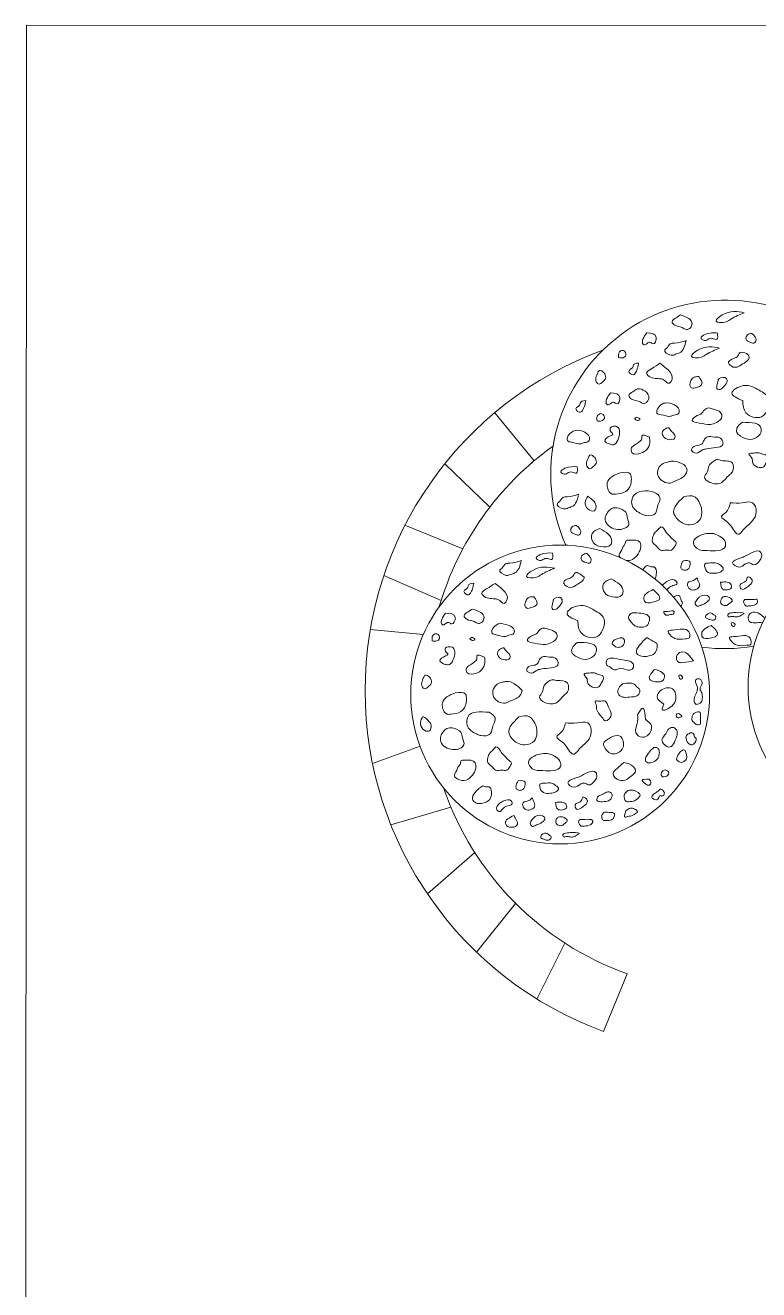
# Model space of a CAD drawing. Header units: metres. Extents: x -438 to -108, y 54494 to 54569.
# Drawn here: x -185.5 to -181.97, y 54547.39 to 54553.49 of the extents above; entities that cross this region are included whole.
import ezdxf

# ---------------------------------------------------------------- set-up
doc = ezdxf.new("R2010")
doc.units = ezdxf.units.M
doc.header["$MEASUREMENT"] = 0
doc.layers.add('text2', color=240, linetype='Continuous', lineweight=9)
picture_1 = doc.add_image_def('image6.jpg', size_in_pixel=(1536, 1024))

msp = doc.modelspace()

# ---------------------------------------------------------------- linework, layer by layer
at = {"layer": 'text2'}
for points in [[(-183.23948, 54551.62124), (-183.04889, 54551.38954)], [(-183.4804, 54551.37481), (-183.26303, 54551.16592)], [(-183.67232, 54551.07823), (-183.39325, 54550.96451)], [(-183.77433, 54550.83553), (-183.49775, 54550.71592)], [(-183.83945, 54550.57624), (-183.58391, 54550.55138)], [(-183.82899, 54549.92995), (-183.59983, 54550.01253)], [(-183.74056, 54549.63401), (-183.45134, 54549.71931)], [(-183.3362, 54549.49998), (-183.56436, 54549.30098)], [(-183.13908, 54549.25504), (-183.32779, 54549.01995)], [(-182.90095, 54549.06296), (-183.03611, 54548.7935)], [(-182.60141, 54548.91544), (-182.71522, 54548.63758)]]:
    msp.add_lwpolyline(points, dxfattribs=at)
for centre in [(-182.92389, 54550.26223), (-181.29749, 54550.29868)]:
    msp.add_circle(centre, 0.72058, dxfattribs=at)
for centre, radius, start, end in [((-182.12892, 54551.32359), 0.84046, 338.650196, 203.958537), ((-182.11505, 54550.28092), 1.74951, 110.148543, 249.937315), ((-182.11505, 54550.28092), 1.44951, 125.570706, 163.783505), ((-182.12892, 54551.32359), 0.84046, 262.374027, 279.449044), ((-182.11505, 54550.28092), 1.44951, 198.86471, 250.394996)]:
    msp.add_arc(centre, radius, start, end, dxfattribs=at)
for points in [[(-182.34307, 54552.09227), (-182.36511, 54552.07896), (-182.38459, 54552.05949), (-182.37177, 54552.0431), (-182.33641, 54552.03235), (-182.31437, 54552.0221), (-182.30001, 54552.02722), (-182.28874, 54552.04566), (-182.28822, 54552.04925), (-182.34307, 54552.09227)], [(-182.03619, 54552.10334), (-182.14263, 54552.09281), (-182.17214, 54552.06332), (-182.12418, 54552.05964), (-182.10047, 54552.0728), (-182.03619, 54552.10334)], [(-182.50662, 54552.00573), (-182.52507, 54551.97499), (-182.52661, 54551.95553), (-182.52148, 54551.94887), (-182.50508, 54551.95502), (-182.49124, 54551.96065), (-182.47689, 54551.95297), (-182.46049, 54551.98421), (-182.50662, 54552.00573)], [(-182.31668, 54551.96898), (-182.37217, 54551.95678), (-182.39304, 54551.95321), (-182.41238, 54551.93032), (-182.41951, 54551.92422), (-182.38916, 54551.89792), (-182.36749, 54551.90278), (-182.34805, 54551.90946), (-182.31668, 54551.96898)], [(-182.16584, 54552.00512), (-182.22489, 54551.998), (-182.24474, 54551.9807), (-182.22234, 54551.96951), (-182.203, 54551.97918), (-182.18976, 54551.97918), (-182.1694, 54551.97511), (-182.16584, 54552.00512)], [(-181.9999, 54552.0036), (-182.02127, 54551.99597), (-182.02789, 54551.97562), (-182.00448, 54551.95934), (-181.98717, 54551.95731), (-181.98055, 54551.96544), (-181.9999, 54552.0036)], [(-182.64217, 54551.88689), (-182.63807, 54551.91455), (-182.6191, 54551.9207), (-182.6068, 54551.89867), (-182.62013, 54551.88638), (-182.64217, 54551.88689)], [(-182.1551, 54551.93263), (-182.26154, 54551.9221), (-182.29105, 54551.89261), (-182.2431, 54551.88893), (-182.21939, 54551.90209), (-182.1551, 54551.93263)], [(-182.54578, 54551.86054), (-182.55036, 54551.83867), (-182.55952, 54551.81578), (-182.57072, 54551.80408), (-182.59312, 54551.82036), (-182.57225, 54551.84477), (-182.57225, 54551.84783), (-182.54578, 54551.86054)], [(-182.44296, 54551.85952), (-182.48368, 54551.83307), (-182.50709, 54551.8112), (-182.48775, 54551.79187), (-182.43125, 54551.78221), (-182.42056, 54551.7761), (-182.39969, 54551.76288), (-182.389, 54551.77203), (-182.44296, 54551.85952)], [(-182.7086, 54551.80955), (-182.70565, 54551.78453), (-182.72038, 54551.76908), (-182.73658, 54551.75877), (-182.74984, 54551.77055), (-182.74984, 54551.79557), (-182.74395, 54551.81029), (-182.73584, 54551.82427), (-182.7086, 54551.80955)], [(-182.25574, 54551.7952), (-182.27735, 54551.79256), (-182.28736, 54551.78625), (-182.29737, 54551.7636), (-182.29895, 54551.75202), (-182.29052, 54551.74043), (-182.26734, 54551.74254), (-182.24784, 54551.75096), (-182.24204, 54551.75728), (-182.25574, 54551.7952)], [(-182.12717, 54551.79151), (-182.11874, 54551.77835), (-182.13929, 54551.74307), (-182.15299, 54551.73306), (-182.16511, 54551.73411), (-182.16669, 54551.75939), (-182.16248, 54551.77571), (-182.16195, 54551.77993), (-182.12717, 54551.79151)], [(-182.68172, 54551.71634), (-182.70018, 54551.68561), (-182.70171, 54551.66615), (-182.69659, 54551.65949), (-182.68019, 54551.66564), (-182.66635, 54551.67127), (-182.65199, 54551.66359), (-182.63559, 54551.69483), (-182.68172, 54551.71634)], [(-182.04404, 54551.67934), (-182.09594, 54551.71628), (-182.04089, 54551.75164), (-181.96461, 54551.72964), (-181.91821, 54551.68956), (-181.92057, 54551.64477), (-181.9536, 54551.60154), (-182.02831, 54551.62119), (-182.04404, 54551.67934)], [(-182.80084, 54551.67956), (-182.80542, 54551.65769), (-182.81458, 54551.6348), (-182.82578, 54551.6231), (-182.84818, 54551.63937), (-182.82731, 54551.66379), (-182.82731, 54551.66684), (-182.80084, 54551.67956)], [(-182.74632, 54551.58208), (-182.74222, 54551.60974), (-182.72325, 54551.61588), (-182.71095, 54551.59386), (-182.72428, 54551.58156), (-182.74632, 54551.58208)], [(-182.55382, 54551.59945), (-182.5404, 54551.58833), (-182.54989, 54551.58342), (-182.56167, 54551.58931), (-182.56396, 54551.59094), (-182.55382, 54551.59945)], [(-182.40076, 54551.54852), (-182.38676, 54551.53086), (-182.3713, 54551.51246), (-182.3713, 54551.49922), (-182.40444, 54551.4926), (-182.42506, 54551.50511), (-182.43169, 54551.5235), (-182.41696, 54551.54411), (-182.40076, 54551.54852)], [(-182.04492, 54551.5748), (-182.07143, 54551.5461), (-182.07217, 54551.5255), (-182.05449, 54551.50857), (-182.00736, 54551.49238), (-181.96907, 54551.50783), (-181.95508, 54551.53065), (-181.95434, 54551.54316), (-182.04492, 54551.5748)], [(-182.49368, 54551.50341), (-182.49221, 54551.47692), (-182.50768, 54551.44233), (-182.53198, 54551.42688), (-182.57837, 54551.42982), (-182.57984, 54551.45263), (-182.56732, 54551.46367), (-182.54597, 54551.47765), (-182.54008, 54551.4828), (-182.53198, 54551.4909), (-182.5305, 54551.5093), (-182.49368, 54551.50341)], [(-182.18044, 54551.50329), (-182.15687, 54551.50108), (-182.13993, 54551.48195), (-182.13993, 54551.46723), (-182.17307, 54551.45251), (-182.21799, 54551.44663), (-182.23788, 54551.44148), (-182.2688, 54551.42676), (-182.29016, 54551.44074), (-182.28574, 54551.45325), (-182.25555, 54551.46429), (-182.23788, 54551.47312), (-182.23051, 54551.48857), (-182.21726, 54551.50329), (-182.18044, 54551.50329)], [(-182.75363, 54551.40173), (-182.75068, 54551.37671), (-182.76541, 54551.36126), (-182.78161, 54551.35095), (-182.79486, 54551.36273), (-182.79486, 54551.38775), (-182.78897, 54551.40247), (-182.78087, 54551.41645), (-182.75363, 54551.40173)], [(-182.84174, 54551.3602), (-182.90078, 54551.35308), (-182.92064, 54551.33579), (-182.89824, 54551.3246), (-182.8789, 54551.33426), (-182.86566, 54551.33426), (-182.8453, 54551.33019), (-182.84174, 54551.3602)], [(-182.63544, 54551.33093), (-182.67526, 54551.3116), (-182.69687, 54551.28318), (-182.69574, 54551.25816), (-182.67412, 54551.22861), (-182.65705, 54551.22861), (-182.60813, 54551.24111), (-182.58652, 54551.2684), (-182.58083, 54551.30023), (-182.58538, 54551.32524), (-182.63544, 54551.33093)], [(-182.83489, 54551.22786), (-182.89037, 54551.21565), (-182.91124, 54551.21209), (-182.93059, 54551.1892), (-182.93771, 54551.18309), (-182.90736, 54551.1568), (-182.8857, 54551.16166), (-182.86626, 54551.16833), (-182.83489, 54551.22786)], [(-182.32836, 54551.21504), (-182.35273, 54551.19067), (-182.37711, 54551.1448), (-182.35444, 54551.10401), (-182.30002, 54551.08022), (-182.25353, 54551.10061), (-182.24106, 54551.138), (-182.26034, 54551.20031), (-182.2762, 54551.21618), (-182.32836, 54551.21504)], [(-182.79059, 54551.21793), (-182.8032, 54551.18837), (-182.79059, 54551.15687), (-182.75907, 54551.14814), (-182.7518, 54551.17625), (-182.76004, 54551.19224), (-182.79059, 54551.21793)], [(-182.10388, 54551.18672), (-182.04605, 54551.18672), (-181.99617, 54551.18672), (-181.97916, 54551.14253), (-181.99617, 54551.10061), (-182.04094, 54551.05584), (-182.06134, 54551.03544), (-182.1016, 54551.0757), (-182.12483, 54551.09894), (-182.1458, 54551.1199), (-182.12599, 54551.1397), (-182.10388, 54551.18672)], [(-182.84501, 54551.07768), (-182.86639, 54551.07005), (-182.873, 54551.0497), (-182.84959, 54551.03343), (-182.83228, 54551.03139), (-182.82566, 54551.03953), (-182.84501, 54551.07768)], [(-182.73306, 54551.06218), (-182.76971, 54551.03828), (-182.7636, 54550.99402), (-182.72797, 54550.97571), (-182.68114, 54550.98385), (-182.67554, 54551.00064), (-182.73306, 54551.06218)], [(-182.41212, 54551.04228), (-182.39398, 54551.02415), (-182.37621, 54551.00637), (-182.36483, 54550.99499), (-182.3737, 54550.97262), (-182.38793, 54550.95839), (-182.4107, 54550.95839), (-182.44057, 54550.95839), (-182.45907, 54550.97689), (-182.47826, 54550.99609), (-182.47826, 54551.01883), (-182.46903, 54551.04015), (-182.45196, 54551.05722), (-182.43881, 54551.07037), (-182.41212, 54551.04228)], [(-182.18305, 54551.03802), (-182.21791, 54551.03802), (-182.2549, 54551.02593), (-182.28157, 54550.99927), (-182.26344, 54550.96551), (-182.21293, 54550.95627), (-182.161, 54550.95627), (-182.12757, 54550.97617), (-182.12757, 54550.99466), (-182.18305, 54551.03802)], [(-182.96082, 54550.94376), (-183.01986, 54550.93664), (-183.03972, 54550.91934), (-183.01732, 54550.90815), (-182.99798, 54550.91781), (-182.98474, 54550.91781), (-182.96438, 54550.91374), (-182.96082, 54550.94376)], [(-182.79487, 54550.94223), (-182.81625, 54550.9346), (-182.82287, 54550.91425), (-182.79945, 54550.89798), (-182.78215, 54550.89594), (-182.77553, 54550.90408), (-182.79487, 54550.94223)], [(-183.11166, 54550.90762), (-183.16715, 54550.89541), (-183.18802, 54550.89185), (-183.20736, 54550.86896), (-183.21449, 54550.86286), (-183.18414, 54550.83656), (-183.16247, 54550.84142), (-183.14303, 54550.84809), (-183.11166, 54550.90762)], [(-182.95008, 54550.87127), (-183.05652, 54550.86074), (-183.08603, 54550.83125), (-183.03807, 54550.82756), (-183.01436, 54550.84073), (-182.95008, 54550.87127)], [(-182.8076, 54550.82778), (-182.81371, 54550.81354), (-182.83916, 54550.79471), (-182.86614, 54550.77945), (-182.90075, 54550.79014), (-182.90686, 54550.80438), (-182.89108, 54550.81761), (-182.87581, 54550.82371), (-182.86614, 54550.82981), (-182.8585, 54550.83846), (-182.85545, 54550.84558), (-182.8076, 54550.82778)], [(-182.33087, 54550.9075), (-182.33917, 54550.89209), (-182.33917, 54550.86721), (-182.32494, 54550.86128), (-182.30834, 54550.86602), (-182.29766, 54550.88972), (-182.29766, 54550.90039), (-182.33087, 54550.9075)], [(-183.34076, 54550.79918), (-183.34534, 54550.7773), (-183.3545, 54550.75441), (-183.3657, 54550.74271), (-183.3881, 54550.75899), (-183.36723, 54550.78341), (-183.36723, 54550.78646), (-183.34076, 54550.79918)], [(-183.23793, 54550.79816), (-183.27866, 54550.77171), (-183.30207, 54550.74984), (-183.28273, 54550.73051), (-183.22623, 54550.72084), (-183.21554, 54550.71474), (-183.19467, 54550.70151), (-183.18398, 54550.71067), (-183.23793, 54550.79816)], [(-182.67828, 54550.82004), (-182.71493, 54550.79614), (-182.70883, 54550.75188), (-182.67319, 54550.73357), (-182.62636, 54550.74171), (-182.62076, 54550.7585), (-182.67828, 54550.82004)], [(-182.26406, 54550.8255), (-182.25799, 54550.80918), (-182.25238, 54550.78305), (-182.26732, 54550.76998), (-182.2916, 54550.76719), (-182.30981, 54550.78818), (-182.30794, 54550.80078), (-182.28086, 54550.81197), (-182.26406, 54550.8255)], [(-182.15106, 54550.80342), (-182.12538, 54550.80482), (-182.1025, 54550.79596), (-182.0983, 54550.77776), (-182.11791, 54550.76703), (-182.13985, 54550.76983), (-182.15106, 54550.80342)], [(-182.47514, 54550.76789), (-182.45587, 54550.74944), (-182.44383, 54550.72617), (-182.47916, 54550.70691), (-182.51689, 54550.71173), (-182.5193, 54550.73499), (-182.50485, 54550.75184), (-182.47514, 54550.76789)], [(-183.05072, 54550.73383), (-183.07233, 54550.7312), (-183.08234, 54550.72488), (-183.09235, 54550.70224), (-183.09393, 54550.69065), (-183.0855, 54550.67907), (-183.06231, 54550.68117), (-183.04282, 54550.6896), (-183.03702, 54550.69592), (-183.05072, 54550.73383)], [(-182.92215, 54550.73015), (-182.91372, 54550.71698), (-182.93427, 54550.6817), (-182.94797, 54550.6717), (-182.96009, 54550.67275), (-182.96167, 54550.69803), (-182.95745, 54550.71435), (-182.95693, 54550.71856), (-182.92215, 54550.73015)], [(-182.83902, 54550.61798), (-182.89092, 54550.65491), (-182.83587, 54550.69028), (-182.75959, 54550.66827), (-182.71319, 54550.62819), (-182.71555, 54550.5834), (-182.74858, 54550.54018), (-182.82329, 54550.55982), (-182.83902, 54550.61798)], [(-183.4767, 54550.65498), (-183.49515, 54550.62425), (-183.49669, 54550.60478), (-183.49156, 54550.59812), (-183.47516, 54550.60427), (-183.46132, 54550.60991), (-183.44697, 54550.60222), (-183.43057, 54550.63347), (-183.4767, 54550.65498)], [(-183.346, 54550.67444), (-183.36804, 54550.66113), (-183.38751, 54550.64166), (-183.3747, 54550.62527), (-183.33933, 54550.61452), (-183.31729, 54550.60427), (-183.30294, 54550.60939), (-183.29166, 54550.62783), (-183.29115, 54550.63142), (-183.346, 54550.67444)], [(-182.55383, 54550.65556), (-182.58353, 54550.65235), (-182.59478, 54550.63149), (-182.58273, 54550.61224), (-182.56427, 54550.59378), (-182.55302, 54550.58897), (-182.53215, 54550.58656), (-182.50405, 54550.59539), (-182.49762, 54550.60742), (-182.49361, 54550.6331), (-182.55383, 54550.65556)], [(-182.06907, 54550.65864), (-182.09431, 54550.65635), (-182.11573, 54550.64641), (-182.1142, 54550.63877), (-182.1012, 54550.63801), (-182.09049, 54550.63801), (-182.0836, 54550.63724), (-182.06601, 54550.63648), (-182.04765, 54550.64641), (-182.03771, 54550.65176), (-182.06907, 54550.65864)], [(-183.54129, 54550.52071), (-183.53719, 54550.54837), (-183.51823, 54550.55452), (-183.50593, 54550.53249), (-183.51925, 54550.5202), (-183.54129, 54550.52071)], [(-183.21321, 54550.60651), (-183.23302, 54550.59713), (-183.25284, 54550.57003), (-183.25232, 54550.55752), (-183.23198, 54550.55022), (-183.18765, 54550.54241), (-183.17149, 54550.54762), (-183.14698, 54550.55752), (-183.14489, 54550.5643), (-183.21321, 54550.60651)], [(-182.19601, 54550.59497), (-182.17674, 54550.57651), (-182.1647, 54550.55324), (-182.20003, 54550.53399), (-182.23776, 54550.5388), (-182.24017, 54550.56207), (-182.22572, 54550.57892), (-182.19601, 54550.59497)], [(-182.08874, 54550.60787), (-182.09739, 54550.60787), (-182.09031, 54550.5898), (-182.08402, 54550.59137), (-182.08087, 54550.60001), (-182.08874, 54550.60787)], [(-183.44257, 54550.49061), (-183.43373, 54550.47516), (-183.43742, 54550.43689), (-183.45804, 54550.40672), (-183.47866, 54550.40746), (-183.50369, 54550.42438), (-183.47645, 54550.44793), (-183.4654, 54550.45455), (-183.47645, 54550.47148), (-183.47718, 54550.48546), (-183.44257, 54550.49061)], [(-183.3488, 54550.53808), (-183.33538, 54550.52696), (-183.34487, 54550.52206), (-183.35665, 54550.52794), (-183.35894, 54550.52958), (-183.3488, 54550.53808)], [(-182.8399, 54550.51343), (-182.86641, 54550.48474), (-182.86714, 54550.46413), (-182.84947, 54550.4472), (-182.80234, 54550.43102), (-182.76405, 54550.44647), (-182.75005, 54550.46928), (-182.74932, 54550.48179), (-182.8399, 54550.51343)], [(-182.50474, 54550.53776), (-182.5417, 54550.49926), (-182.55586, 54550.46232), (-182.52047, 54550.44503), (-182.49609, 54550.44817), (-182.46935, 54550.45996), (-182.45677, 54550.48983), (-182.45834, 54550.50869), (-182.46778, 54550.51419), (-182.50474, 54550.53776)], [(-183.28866, 54550.44204), (-183.28719, 54550.41555), (-183.30265, 54550.38097), (-183.32695, 54550.36551), (-183.37335, 54550.36846), (-183.37482, 54550.39127), (-183.3623, 54550.40231), (-183.34095, 54550.41629), (-183.33505, 54550.42144), (-183.32695, 54550.42953), (-183.32548, 54550.44793), (-183.28866, 54550.44204)], [(-183.19573, 54550.48716), (-183.18174, 54550.4695), (-183.16628, 54550.4511), (-183.16628, 54550.43785), (-183.19942, 54550.43123), (-183.22003, 54550.44374), (-183.22666, 54550.46214), (-183.21193, 54550.48274), (-183.19573, 54550.48716)], [(-182.97541, 54550.44193), (-182.95185, 54550.43972), (-182.93491, 54550.42059), (-182.93491, 54550.40587), (-182.96805, 54550.39115), (-183.01297, 54550.38526), (-183.03285, 54550.38011), (-183.06378, 54550.36539), (-183.08514, 54550.37938), (-183.08072, 54550.39189), (-183.05053, 54550.40292), (-183.03285, 54550.41175), (-183.02549, 54550.42721), (-183.01223, 54550.44193), (-182.97541, 54550.44193)], [(-182.63149, 54550.43028), (-182.59541, 54550.42439), (-182.57258, 54550.40967), (-182.57332, 54550.38907), (-182.59614, 54550.37877), (-182.63149, 54550.38907), (-182.66168, 54550.38097), (-182.68378, 54550.39496), (-182.6985, 54550.40379), (-182.70071, 54550.42366), (-182.63149, 54550.43028)], [(-182.2814, 54550.4246), (-182.34117, 54550.46704), (-182.36319, 54550.44503), (-182.35532, 54550.41988), (-182.33173, 54550.41595), (-182.2814, 54550.4246)], [(-182.46935, 54550.38295), (-182.43239, 54550.36802), (-182.42138, 54550.35466), (-182.4316, 54550.32794), (-182.45284, 54550.32244), (-182.47722, 54550.32637), (-182.49137, 54550.33422), (-182.46935, 54550.38295)], [(-183.5486, 54550.34037), (-183.54566, 54550.31535), (-183.56038, 54550.29989), (-183.57659, 54550.28959), (-183.58984, 54550.30136), (-183.58984, 54550.32638), (-183.58395, 54550.3411), (-183.57585, 54550.35508), (-183.5486, 54550.34037)], [(-183.10731, 54550.28207), (-183.11641, 54550.25933), (-183.16306, 54550.23091), (-183.18923, 54550.22067), (-183.24497, 54550.25137), (-183.24838, 54550.28093), (-183.22791, 54550.31163), (-183.20174, 54550.32186), (-183.18354, 54550.32527), (-183.10731, 54550.28207)], [(-182.94194, 54550.32929), (-182.88865, 54550.31682), (-182.88865, 54550.2749), (-182.90622, 54550.25734), (-182.93965, 54550.2239), (-182.99749, 54550.2239), (-183.023, 54550.24941), (-183.0103, 54550.2733), (-183.00204, 54550.30265), (-182.98277, 54550.32328), (-182.9635, 54550.33337), (-182.94194, 54550.32929)], [(-182.79352, 54550.33817), (-182.79205, 54550.3205), (-182.76774, 54550.29769), (-182.73755, 54550.29916), (-182.72577, 54550.31756), (-182.7162, 54550.33449), (-182.71841, 54550.35141), (-182.73755, 54550.35803), (-182.75964, 54550.36613), (-182.78542, 54550.36539), (-182.80898, 54550.36098), (-182.79352, 54550.33817)], [(-182.62265, 54550.31327), (-182.6418, 54550.29267), (-182.64475, 54550.28678), (-182.6418, 54550.26102), (-182.61603, 54550.24851), (-182.58068, 54550.25072), (-182.5549, 54550.25514), (-182.53944, 54550.27574), (-182.54386, 54550.28972), (-182.55785, 54550.30223), (-182.56153, 54550.30665), (-182.62265, 54550.31327)], [(-182.34195, 54550.35466), (-182.3506, 54550.35466), (-182.34352, 54550.33658), (-182.33723, 54550.33815), (-182.33409, 54550.3468), (-182.34195, 54550.35466)], [(-182.26827, 54550.21369), (-182.27611, 54550.22309), (-182.27846, 54550.23953), (-182.26827, 54550.26773), (-182.262, 54550.2873), (-182.26514, 54550.3061), (-182.26984, 54550.33351), (-182.25182, 54550.33743), (-182.24006, 54550.31471), (-182.24946, 54550.28809), (-182.24163, 54550.27007), (-182.23849, 54550.2505), (-182.24476, 54550.22465), (-182.26827, 54550.21369)], [(-183.43042, 54550.26956), (-183.47023, 54550.25023), (-183.49185, 54550.22181), (-183.49071, 54550.1968), (-183.4691, 54550.16724), (-183.45203, 54550.16724), (-183.40311, 54550.17975), (-183.38149, 54550.20703), (-183.37581, 54550.23886), (-183.38036, 54550.26388), (-183.43042, 54550.26956)], [(-182.42372, 54550.21591), (-182.45596, 54550.24892), (-182.43552, 54550.28428), (-182.37732, 54550.28507), (-182.36631, 54550.24185), (-182.3844, 54550.20805), (-182.43159, 54550.18841), (-182.42372, 54550.21591)], [(-182.74819, 54550.20942), (-182.74819, 54550.19094), (-182.72329, 54550.15327), (-182.70516, 54550.13513), (-182.67813, 54550.16216), (-182.69128, 54550.20089), (-182.70622, 54550.23004), (-182.73752, 54550.23004), (-182.75459, 54550.23004), (-182.74819, 54550.20942)], [(-182.55046, 54550.16489), (-182.55281, 54550.12182), (-182.55987, 54550.07875), (-182.52774, 54550.05604), (-182.48306, 54550.09833), (-182.4909, 54550.12417), (-182.51206, 54550.14375), (-182.51441, 54550.16019), (-182.52538, 54550.19544), (-182.55046, 54550.16489)], [(-183.58557, 54550.15657), (-183.59818, 54550.127), (-183.58557, 54550.0955), (-183.55405, 54550.08678), (-183.54677, 54550.11489), (-183.55502, 54550.13088), (-183.58557, 54550.15657)], [(-183.26659, 54550.17634), (-183.23815, 54550.14905), (-183.23815, 54550.13768), (-183.24838, 54550.11153), (-183.25976, 54550.07402), (-183.30641, 54550.06378), (-183.32802, 54550.07174), (-183.37239, 54550.11381), (-183.37239, 54550.1445), (-183.36898, 54550.1536), (-183.26659, 54550.17634)], [(-183.12334, 54550.15368), (-183.14771, 54550.12931), (-183.17209, 54550.08343), (-183.14941, 54550.04265), (-183.09499, 54550.01886), (-183.04851, 54550.03925), (-183.03604, 54550.07664), (-183.05531, 54550.13895), (-183.07118, 54550.15482), (-183.12334, 54550.15368)], [(-182.89885, 54550.12535), (-182.84103, 54550.12535), (-182.79115, 54550.12535), (-182.77414, 54550.08117), (-182.79115, 54550.03925), (-182.83592, 54549.99448), (-182.85632, 54549.97408), (-182.89657, 54550.01434), (-182.91981, 54550.03757), (-182.94077, 54550.05854), (-182.92097, 54550.07834), (-182.89885, 54550.12535)], [(-182.34901, 54550.16876), (-182.36081, 54550.16955), (-182.36317, 54550.15619), (-182.35609, 54550.14911), (-182.34115, 54550.15461), (-182.338, 54550.1554), (-182.34901, 54550.16876)], [(-182.24711, 54550.11893), (-182.24711, 54550.12598), (-182.24711, 54550.1573), (-182.24946, 54550.1761), (-182.27376, 54550.17453), (-182.28473, 54550.16435), (-182.28865, 54550.14869), (-182.28708, 54550.13616), (-182.27141, 54550.12049), (-182.26827, 54550.11736), (-182.24711, 54550.11893)], [(-182.67201, 54550.05989), (-182.63218, 54550.05989), (-182.62008, 54550.03643), (-182.62008, 54550.00871), (-182.64995, 54549.97884), (-182.6834, 54549.97884), (-182.70651, 54550.00196), (-182.7147, 54550.02648), (-182.69443, 54550.04675), (-182.67201, 54550.05989)], [(-182.36159, 54550.06188), (-182.36002, 54550.08389), (-182.37654, 54550.10275), (-182.39934, 54550.09725), (-182.41507, 54550.0721), (-182.43316, 54550.04538), (-182.41979, 54550.01866), (-182.40013, 54550.00844), (-182.36159, 54550.06188)], [(-182.26984, 54550.0365), (-182.26984, 54550.05216), (-182.27297, 54550.05451), (-182.28081, 54550.07252), (-182.28865, 54550.07722), (-182.30511, 54550.07252), (-182.31686, 54550.06077), (-182.31686, 54550.05138), (-182.31137, 54550.03336), (-182.29962, 54550.0224), (-182.29335, 54550.01927), (-182.26984, 54550.0365)], [(-183.2071, 54549.98092), (-183.18896, 54549.96279), (-183.17118, 54549.94501), (-183.15981, 54549.93363), (-183.16868, 54549.91125), (-183.1829, 54549.89703), (-183.20567, 54549.89703), (-183.23555, 54549.89703), (-183.25404, 54549.91552), (-183.27324, 54549.93472), (-183.27324, 54549.95746), (-183.26401, 54549.97879), (-183.24694, 54549.99585), (-183.23378, 54550.00901), (-183.2071, 54549.98092)], [(-183.38832, 54549.94555), (-183.40084, 54549.94327), (-183.40652, 54549.92508), (-183.41449, 54549.91485), (-183.42245, 54549.8978), (-183.43383, 54549.86824), (-183.42018, 54549.85573), (-183.37808, 54549.84891), (-183.3485, 54549.87165), (-183.33144, 54549.90689), (-183.33371, 54549.93304), (-183.38832, 54549.94555)], [(-182.97803, 54549.97665), (-183.01289, 54549.97665), (-183.04988, 54549.96457), (-183.07655, 54549.9379), (-183.05842, 54549.90414), (-183.00791, 54549.8949), (-182.95598, 54549.8949), (-182.92254, 54549.91481), (-182.92254, 54549.93329), (-182.97803, 54549.97665)], [(-182.31608, 54549.94878), (-182.31373, 54549.95818), (-182.31686, 54549.97698), (-182.32391, 54549.99421), (-182.33802, 54549.99107), (-182.35605, 54549.96915), (-182.36232, 54549.95192), (-182.35056, 54549.93782), (-182.34037, 54549.93469), (-182.31608, 54549.94878)], [(-182.6169, 54549.9345), (-182.6498, 54549.90545), (-182.66892, 54549.88099), (-182.63985, 54549.84888), (-182.60161, 54549.85347), (-182.57407, 54549.87487), (-182.5603, 54549.89246), (-182.56948, 54549.91233), (-182.6169, 54549.9345)], [(-182.41799, 54549.89926), (-182.4321, 54549.89143), (-182.4368, 54549.8789), (-182.43445, 54549.86793), (-182.4227, 54549.86558), (-182.40154, 54549.87733), (-182.39997, 54549.88359), (-182.41799, 54549.89926)], [(-183.29695, 54549.82242), (-183.31636, 54549.80873), (-183.33463, 54549.78933), (-183.34719, 54549.75739), (-183.33006, 54549.73914), (-183.30266, 54549.73685), (-183.26385, 54549.75625), (-183.25586, 54549.77906), (-183.26727, 54549.81671), (-183.27983, 54549.81671), (-183.29695, 54549.82242)], [(-183.12584, 54549.84614), (-183.13415, 54549.83073), (-183.13415, 54549.80584), (-183.11991, 54549.79992), (-183.10331, 54549.80466), (-183.09264, 54549.82836), (-183.09264, 54549.83903), (-183.12584, 54549.84614)], [(-182.49636, 54549.85305), (-182.48618, 54549.8366), (-182.49401, 54549.82486), (-182.51282, 54549.83191), (-182.5285, 54549.84835), (-182.49636, 54549.85305)], [(-183.05903, 54549.76414), (-183.05296, 54549.74781), (-183.04736, 54549.72168), (-183.0623, 54549.70862), (-183.08658, 54549.70582), (-183.10479, 54549.72682), (-183.10292, 54549.73941), (-183.07584, 54549.75061), (-183.05903, 54549.76414)], [(-182.71482, 54549.78238), (-182.70564, 54549.78849), (-182.68728, 54549.79232), (-182.67581, 54549.7862), (-182.6804, 54549.75792), (-182.70411, 54549.74645), (-182.72017, 54549.74492), (-182.73547, 54549.74569), (-182.74695, 54549.75333), (-182.74771, 54549.75792), (-182.71482, 54549.78238)], [(-182.57254, 54549.80149), (-182.59549, 54549.79843), (-182.61537, 54549.77703), (-182.60467, 54549.74645), (-182.58248, 54549.74645), (-182.57177, 54549.74722), (-182.55035, 54549.76098), (-182.53888, 54549.77473), (-182.57254, 54549.80149)], [(-183.19583, 54549.75014), (-183.2145, 54549.73848), (-183.22944, 54549.70675), (-183.2159, 54549.69742), (-183.2019, 54549.70909), (-183.18042, 54549.72402), (-183.16035, 54549.73055), (-183.15661, 54549.73241), (-183.16081, 54549.74874), (-183.19583, 54549.75014)], [(-182.94604, 54549.74206), (-182.92036, 54549.74346), (-182.89748, 54549.73459), (-182.89328, 54549.7164), (-182.91289, 54549.70567), (-182.93483, 54549.70847), (-182.94604, 54549.74206)], [(-182.60696, 54549.70135), (-182.58554, 54549.71435), (-182.56489, 54549.70976), (-182.55112, 54549.69676), (-182.56795, 54549.68377), (-182.58019, 54549.67689), (-182.60467, 54549.6723), (-182.61079, 54549.67001), (-182.60696, 54549.70135)], [(-183.14633, 54549.67861), (-183.13512, 54549.65481), (-183.12952, 54549.64175), (-183.14306, 54549.62449), (-183.16407, 54549.62216), (-183.17994, 54549.62775), (-183.18788, 54549.64035), (-183.14633, 54549.67861)], [(-182.71099, 54549.69524), (-182.72094, 54549.68377), (-182.72323, 54549.66619), (-182.72017, 54549.65701), (-182.70641, 54549.65472), (-182.68958, 54549.65472), (-182.66739, 54549.66466), (-182.66357, 54549.6746), (-182.66204, 54549.68683), (-182.67122, 54549.69294), (-182.68116, 54549.69371), (-182.71099, 54549.69524)], [(-182.86405, 54549.59728), (-182.88929, 54549.59499), (-182.91071, 54549.58505), (-182.90918, 54549.5774), (-182.89617, 54549.57664), (-182.88547, 54549.57664), (-182.87858, 54549.57588), (-182.86099, 54549.57511), (-182.84263, 54549.58505), (-182.83268, 54549.5904), (-182.86405, 54549.59728)]]:
    msp.add_spline(points, degree=3, dxfattribs=at)
for points, start_tangent, end_tangent in [([(-182.01262, 54551.88914), (-182.01873, 54551.8749), (-182.04418, 54551.85608), (-182.07116, 54551.84082), (-182.10577, 54551.8515), (-182.11188, 54551.86574), (-182.0961, 54551.87897), (-182.08083, 54551.88507), (-182.07116, 54551.89118), (-182.06352, 54551.89983), (-182.06047, 54551.90695), (-182.01262, 54551.88914)], (0.0762235, -0.9636668), (0.0762235, -0.9636668)), ([(-182.55102, 54551.73581), (-182.57306, 54551.72249), (-182.59254, 54551.70303), (-182.57972, 54551.68664), (-182.54436, 54551.67588), (-182.52232, 54551.66564), (-182.50796, 54551.67076), (-182.49669, 54551.6892), (-182.49617, 54551.69278), (-182.55102, 54551.73581)], (-0.9224532, -0.2099895), (-0.9224532, -0.2099895)), ([(-182.41823, 54551.66787), (-182.43805, 54551.65849), (-182.45786, 54551.63139), (-182.45734, 54551.61889), (-182.437, 54551.61159), (-182.39268, 54551.60377), (-182.37651, 54551.60898), (-182.352, 54551.61889), (-182.34991, 54551.62566), (-182.41823, 54551.66787)], (-1.0335549, -0.2107923), (-1.0335549, -0.2107923)), ([(-182.15038, 54551.62211), (-182.14375, 54551.60224), (-182.17026, 54551.57428), (-182.19898, 54551.56471), (-182.25347, 54551.57134), (-182.28735, 54551.58385), (-182.26305, 54551.60813), (-182.24611, 54551.61402), (-182.2277, 54551.63536), (-182.20855, 54551.64419), (-182.18425, 54551.63757), (-182.15038, 54551.62211)], (0.6459954, -0.7620295), (0.6459954, -0.7620295)), ([(-182.85034, 54551.53548), (-182.87016, 54551.5261), (-182.88997, 54551.499), (-182.88945, 54551.4865), (-182.86911, 54551.4792), (-182.82478, 54551.47138), (-182.80862, 54551.4766), (-182.78411, 54551.4865), (-182.78202, 54551.49327), (-182.85034, 54551.53548)], (-1.0335549, -0.2107923), (-1.0335549, -0.2107923)), ([(-182.64759, 54551.55198), (-182.63876, 54551.53652), (-182.64244, 54551.49826), (-182.66306, 54551.46809), (-182.68368, 54551.46882), (-182.70872, 54551.48575), (-182.68147, 54551.5093), (-182.67042, 54551.51592), (-182.68147, 54551.53285), (-182.68221, 54551.54683), (-182.64759, 54551.55198)], (0.8423198, -0.603709), (0.8423198, -0.603709)), ([(-181.99854, 54551.39953), (-181.99707, 54551.38187), (-181.97277, 54551.35906), (-181.94258, 54551.36053), (-181.93079, 54551.37893), (-181.92122, 54551.39585), (-181.92343, 54551.41278), (-181.94258, 54551.4194), (-181.96467, 54551.42749), (-181.99044, 54551.42676), (-182.01401, 54551.42234), (-181.99854, 54551.39953)], (0.3921969, -1.0213175), (0.3921969, -1.0213175)), ([(-182.31233, 54551.34343), (-182.32144, 54551.32069), (-182.36808, 54551.29227), (-182.39425, 54551.28204), (-182.45, 54551.31274), (-182.45341, 54551.34229), (-182.43293, 54551.37299), (-182.40676, 54551.38322), (-182.38856, 54551.38663), (-182.31233, 54551.34343)], (-0.0183611, -0.9420915), (-0.0183611, -0.9420915)), ([(-182.14696, 54551.39065), (-182.09367, 54551.37819), (-182.09367, 54551.33627), (-182.11124, 54551.3187), (-182.14468, 54551.28527), (-182.20251, 54551.28527), (-182.22802, 54551.31077), (-182.21533, 54551.33467), (-182.20707, 54551.36401), (-182.18779, 54551.38465), (-182.16852, 54551.39474), (-182.14696, 54551.39065)], (1.0608928, -0.2346842), (1.0608928, -0.2346842)), ([(-182.47161, 54551.2377), (-182.44317, 54551.21042), (-182.44317, 54551.19905), (-182.45341, 54551.1729), (-182.46479, 54551.13538), (-182.51143, 54551.12515), (-182.53305, 54551.13311), (-182.57742, 54551.17517), (-182.57742, 54551.20587), (-182.574, 54551.21496), (-182.47161, 54551.2377)], (1.0565535, -0.4358124), (1.0565535, -0.4358124)), ([(-182.61496, 54551.14789), (-182.60813, 54551.14107), (-182.60017, 54551.11378), (-182.59334, 54551.08081), (-182.61268, 54551.06376), (-182.64681, 54551.05807), (-182.68208, 54551.06944), (-182.70484, 54551.09673), (-182.70484, 54551.12288), (-182.69232, 54551.14448), (-182.67526, 54551.15926), (-182.6616, 54551.16267), (-182.61496, 54551.14789)], (0.803174, -0.6397531), (0.803174, -0.6397531)), ([(-182.03694, 54550.9271), (-182.0576, 54550.91946), (-182.09278, 54550.89729), (-182.06218, 54550.87665), (-182.03006, 54550.89194), (-182.01246, 54550.89652), (-181.99181, 54550.88735), (-181.95968, 54550.91105), (-181.95203, 54550.93092), (-181.95662, 54550.94698), (-182.03694, 54550.9271)], (-0.9464566, -0.4275383), (-0.9464566, -0.4275383)), ([(-182.16603, 54550.89446), (-182.14587, 54550.88143), (-182.13757, 54550.87195), (-182.14943, 54550.85417), (-182.17552, 54550.84706), (-182.20991, 54550.85062), (-182.22769, 54550.88024), (-182.22651, 54550.89091), (-182.20872, 54550.89565), (-182.16603, 54550.89446)], (0.858625, -0.3257102), (0.858625, -0.3257102)), ([(-181.99869, 54550.81459), (-181.99793, 54550.80847), (-182.01782, 54550.78325), (-182.05071, 54550.77101), (-182.05683, 54550.79089), (-182.02623, 54550.81229), (-182.02011, 54550.82835), (-181.99869, 54550.81459)], (0.364388, -1.0152997), (0.364388, -1.0152997)), ([(-182.25004, 54550.73437), (-182.25564, 54550.72924), (-182.27058, 54550.71058), (-182.27338, 54550.70358), (-182.26311, 54550.68772), (-182.24817, 54550.69192), (-182.22623, 54550.70078), (-182.21175, 54550.71151), (-182.20288, 54550.72551), (-182.20522, 54550.73204), (-182.25004, 54550.73437)], (-0.8276129, -0.6120944), (-0.8276129, -0.6120944)), ([(-182.13888, 54550.73249), (-182.14791, 54550.72014), (-182.15028, 54550.70685), (-182.13745, 54550.69261), (-182.12035, 54550.69214), (-182.10658, 54550.70211), (-182.0947, 54550.71302), (-182.13888, 54550.73249)], (-0.8855993, -0.4864664), (-0.8855993, -0.4864664)), ([(-181.98722, 54550.72056), (-181.9788, 54550.72133), (-181.97192, 54550.71292), (-181.98186, 54550.6961), (-182.01399, 54550.68922), (-182.02853, 54550.68922), (-182.03694, 54550.70069), (-182.04, 54550.70833), (-182.03541, 54550.71903), (-182.03006, 54550.72056), (-181.98722, 54550.72056)], (1.0250471, 0.2159609), (1.0250471, 0.2159609)), ([(-182.37513, 54550.66151), (-182.37587, 54550.6538), (-182.39827, 54550.64622), (-182.41395, 54550.64535), (-182.42441, 54550.66114), (-182.40512, 54550.66288), (-182.37513, 54550.66151)], (0.2097848, -0.8479752), (0.2097848, -0.8479752)), ([(-182.19113, 54550.65321), (-182.18353, 54550.64704), (-182.17308, 54550.63755), (-182.18021, 54550.62283), (-182.20111, 54550.62331), (-182.21536, 54550.62805), (-182.22201, 54550.63233), (-182.21868, 54550.64657), (-182.19113, 54550.65321)], (0.8311675, -0.4886722), (0.8311675, -0.4886722)), ([(-182.94535, 54550.56075), (-182.93873, 54550.54088), (-182.96524, 54550.51291), (-182.99396, 54550.50335), (-183.04845, 54550.50997), (-183.08233, 54550.52248), (-183.05802, 54550.54677), (-183.04109, 54550.55265), (-183.02268, 54550.57399), (-183.00353, 54550.58282), (-182.97923, 54550.5762), (-182.94535, 54550.56075)], (0.6459954, -0.7620295), (0.6459954, -0.7620295)), ([(-182.30413, 54550.5641), (-182.30091, 54550.53602), (-182.32018, 54550.5304), (-182.37077, 54550.532), (-182.39405, 54550.55046), (-182.40369, 54550.56731), (-182.38281, 54550.57212), (-182.30413, 54550.5641)], (0.546125, -0.9142345), (0.546125, -0.9142345)), ([(-182.00842, 54550.5331), (-182.00521, 54550.50502), (-182.02448, 54550.4994), (-182.07506, 54550.50101), (-182.09834, 54550.51946), (-182.10798, 54550.53631), (-182.0871, 54550.54112), (-182.00842, 54550.5331)], (0.546125, -0.9142345), (0.546125, -0.9142345)), ([(-182.63843, 54550.53383), (-182.62113, 54550.53383), (-182.61405, 54550.52362), (-182.62428, 54550.49611), (-182.63764, 54550.48983), (-182.66281, 54550.49611), (-182.67382, 54550.51026), (-182.63843, 54550.53383)], (1.1626333, 0.295618), (1.1626333, 0.295618)), ([(-183.40994, 54550.08652), (-183.40311, 54550.0797), (-183.39515, 54550.05242), (-183.38832, 54550.01945), (-183.40766, 54550.00239), (-183.44179, 54549.99671), (-183.47706, 54550.00808), (-183.49981, 54550.03536), (-183.49981, 54550.06151), (-183.4873, 54550.08311), (-183.47023, 54550.09789), (-183.45658, 54550.1013), (-183.40994, 54550.08652)], (0.803174, -0.6397531), (0.803174, -0.6397531)), ([(-182.50187, 54549.9738), (-182.51206, 54549.95501), (-182.51049, 54549.93856), (-182.48855, 54549.93308), (-182.45407, 54549.95266), (-182.45015, 54549.95971), (-182.44623, 54549.97694), (-182.44858, 54549.99652), (-182.46034, 54550.0067), (-182.50187, 54549.9738)], (-0.6342996, -0.8905748), (-0.6342996, -0.8905748)), ([(-182.83192, 54549.86574), (-182.85257, 54549.85809), (-182.88776, 54549.83592), (-182.85716, 54549.81528), (-182.82503, 54549.83057), (-182.80744, 54549.83516), (-182.78679, 54549.82599), (-182.75466, 54549.84968), (-182.74701, 54549.86956), (-182.7516, 54549.88561), (-182.83192, 54549.86574)], (-0.9464566, -0.4275383), (-0.9464566, -0.4275383)), ([(-182.96101, 54549.8331), (-182.94085, 54549.82006), (-182.93254, 54549.81058), (-182.9444, 54549.79281), (-182.97049, 54549.7857), (-183.00488, 54549.78925), (-183.02267, 54549.81888), (-183.02149, 54549.82954), (-183.0037, 54549.83428), (-182.96101, 54549.8331)], (0.858625, -0.3257102), (0.858625, -0.3257102)), ([(-182.79367, 54549.75322), (-182.79291, 54549.74711), (-182.81279, 54549.72188), (-182.84569, 54549.70965), (-182.85181, 54549.72952), (-182.82121, 54549.75093), (-182.81509, 54549.76698), (-182.79367, 54549.75322)], (0.364388, -1.0152997), (0.364388, -1.0152997)), ([(-182.43837, 54549.77474), (-182.43367, 54549.77239), (-182.42113, 54549.78805), (-182.42505, 54549.7951), (-182.4368, 54549.80606), (-182.45718, 54549.79197), (-182.47364, 54549.781), (-182.48226, 54549.76534), (-182.46737, 54549.75594), (-182.45875, 54549.75359), (-182.43837, 54549.77474)], (0.8318377, -0.3008381), (0.8318377, -0.3008381)), ([(-183.04501, 54549.67301), (-183.05062, 54549.66788), (-183.06556, 54549.64922), (-183.06836, 54549.64222), (-183.05809, 54549.62636), (-183.04315, 54549.63055), (-183.0212, 54549.63942), (-183.00673, 54549.65015), (-182.99786, 54549.66415), (-183.00019, 54549.67068), (-183.04501, 54549.67301)], (-0.8276129, -0.6120944), (-0.8276129, -0.6120944)), ([(-182.93386, 54549.67112), (-182.94288, 54549.65878), (-182.94526, 54549.64549), (-182.93243, 54549.63125), (-182.91533, 54549.63077), (-182.90156, 54549.64074), (-182.88968, 54549.65166), (-182.93386, 54549.67112)], (-0.8855993, -0.4864664), (-0.8855993, -0.4864664)), ([(-182.7822, 54549.6592), (-182.77378, 54549.65996), (-182.7669, 54549.65155), (-182.77684, 54549.63474), (-182.80897, 54549.62786), (-182.8235, 54549.62786), (-182.83192, 54549.63932), (-182.83498, 54549.64697), (-182.83039, 54549.65767), (-182.82503, 54549.6592), (-182.7822, 54549.6592)], (1.0250471, 0.2159609), (1.0250471, 0.2159609)), ([(-182.98611, 54549.59185), (-182.97851, 54549.58568), (-182.96806, 54549.57618), (-182.97518, 54549.56147), (-182.99608, 54549.56194), (-183.01033, 54549.56669), (-183.01698, 54549.57096), (-183.01366, 54549.5852), (-182.98611, 54549.59185)], (0.8311675, -0.4886722), (0.8311675, -0.4886722))]:
    msp.add_spline(points, degree=3, dxfattribs=dict(at, start_tangent=start_tangent, end_tangent=end_tangent))
for points, knots in [([(-182.59334, 54551.00691), (-182.59834, 54551.00689), (-182.6105, 54551.00703), (-182.60813, 54550.98649), (-182.62221, 54550.9755), (-182.62686, 54550.95517), (-182.64553, 54550.93375), (-182.6345, 54550.92311), (-182.63064, 54550.92043)], [0, 0, 0, 0, 0.01271938, 0.03177807, 0.04474421, 0.06356529, 0.09523817, 0.10804813, 0.10804813, 0.10804813, 0.10804813]), ([(-182.60925, 54550.91048), (-182.60027, 54550.908), (-182.57882, 54550.90728), (-182.55102, 54550.93277), (-182.53467, 54550.9621), (-182.53524, 54551.00959), (-182.57133, 54551.00703), (-182.59334, 54551.00691)], [0.1296924, 0.1296924, 0.1296924, 0.1296924, 0.15639636, 0.19370558, 0.23286302, 0.25911001, 0.31513309, 0.31513309, 0.31513309, 0.31513309]), ([(-182.46737, 54550.81974), (-182.46374, 54550.82535), (-182.45823, 54550.84459), (-182.46148, 54550.8826), (-182.48716, 54550.87569), (-182.49666, 54550.88363), (-182.50198, 54550.88378), (-182.50898, 54550.88398), (-182.51779, 54550.87366), (-182.52544, 54550.86587), (-182.52738, 54550.8639)], [0.18340607, 0.18340607, 0.18340607, 0.18340607, 0.20480306, 0.24414324, 0.25670088, 0.27475045, 0.27475045, 0.27475045, 0.29850066, 0.30684391, 0.30684391, 0.30684391, 0.30684391]), ([(-182.40976, 54550.7671), (-182.40882, 54550.76823), (-182.40159, 54550.77699), (-182.38746, 54550.786), (-182.37105, 54550.78969), (-182.35694, 54550.79512), (-182.36843, 54550.82209), (-182.38977, 54550.81635), (-182.40085, 54550.81151), (-182.40781, 54550.80846), (-182.4172, 54550.80277), (-182.42771, 54550.79222), (-182.43085, 54550.78772)], [0.08784418, 0.08784418, 0.08784418, 0.08784418, 0.09175653, 0.11791219, 0.1390239, 0.1431991, 0.16006032, 0.19510433, 0.19510433, 0.19510433, 0.21712299, 0.23166443, 0.23166443, 0.23166443, 0.23166443]), ([(-182.37713, 54550.73157), (-182.36804, 54550.7394), (-182.3573, 54550.74387), (-182.35135, 54550.73997), (-182.34569, 54550.73627), (-182.34366, 54550.71888), (-182.33103, 54550.70264), (-182.33822, 54550.69271), (-182.34321, 54550.68889)], [0.144167279, 0.144167279, 0.144167279, 0.144167279, 0.17179474, 0.17179474, 0.17179474, 0.1980953, 0.212309465, 0.229063287, 0.229063287, 0.229063287, 0.229063287]), ([(-181.93806, 54550.62868), (-181.9472, 54550.64376), (-181.99053, 54550.67366), (-182.0229, 54550.64089), (-182.01295, 54550.60735), (-181.98409, 54550.60875), (-181.95752, 54550.60826), (-181.94712, 54550.61046)], [0.01688041, 0.01688041, 0.01688041, 0.01688041, 0.07330054, 0.10443019, 0.13077862, 0.15469562, 0.18747283, 0.18747283, 0.18747283, 0.18747283])]:
    msp.add_open_spline(points, degree=3, knots=knots, dxfattribs=at)

# ---------------------------------------------------------------- pictures from other files: only their frames are drawn
image = msp.add_image(picture_1, insert=(-185.5031, 54540.28941), size_in_units=(19.79995, 13.19997), rotation=-0.027264, dxfattribs=dict(at, fade=70))
image.dxf.flags = 7

doc.saveas('drawing.dxf')
